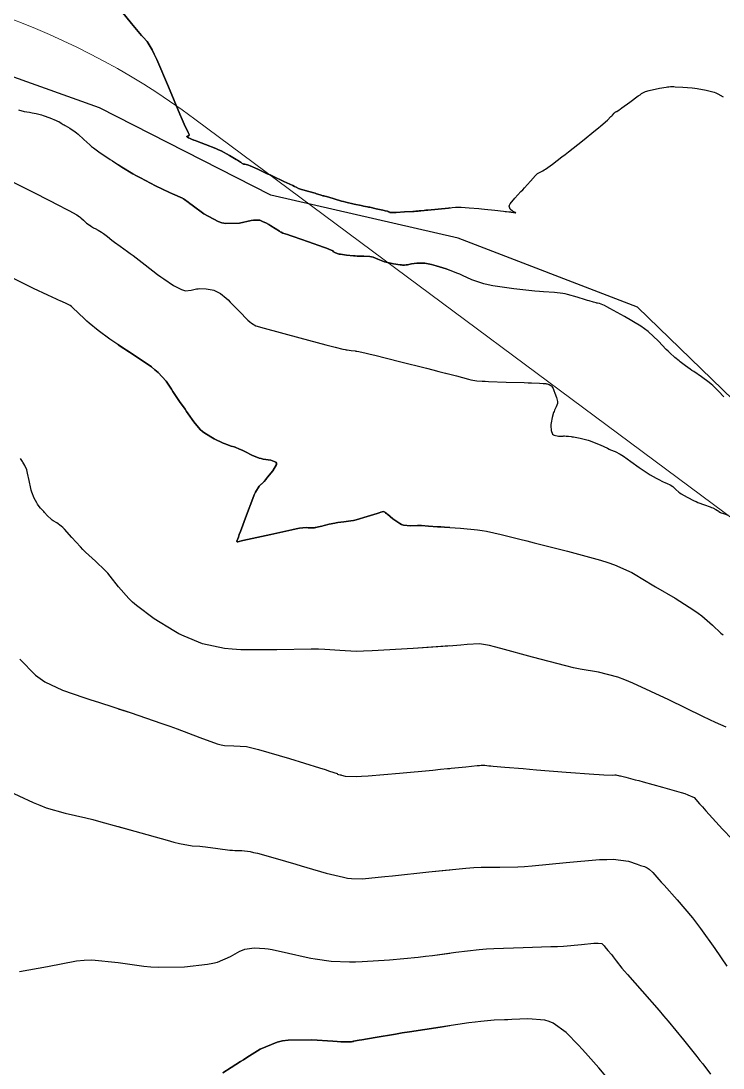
# Model space of a CAD drawing. Header units: metres. Extents: x 837477 to 838477, y 1189014 to 1191014.
# Drawn here: x 837810.2 to 837916.1, y 1190054.8 to 1190212.8 of the extents above; entities that cross this region are included whole.
import ezdxf

# ---------------------------------------------------------------- set-up
doc = ezdxf.new("R2010")
doc.units = ezdxf.units.M
doc.header["$LTSCALE"] = 0.3
doc.layers.add('COTAS 10', color=1, linetype='Continuous')
doc.layers.add('LINEA_DE_CEROS', color=61, linetype='Continuous')
doc.layers.add('Linea_Tendencia', color=51, linetype='Continuous', lineweight=20)

msp = doc.modelspace()

# ---------------------------------------------------------------- linework, layer by layer
at = {"layer": 'COTAS 10'}
for points, elevation in [([(837874.923, 1190184.603), (837874.713, 1190184.58), (837873.162, 1190184.421), (837871.612, 1190184.27), (837871.301, 1190184.24), (837871.042, 1190184.216), (837870.536, 1190184.175), (837870.377, 1190184.166), (837870.336, 1190184.162), (837870.297, 1190184.158), (837870.169, 1190184.138), (837869.779, 1190184.101), (837869.575, 1190184.087), (837869.33, 1190184.07), (837868.096, 1190183.995), (837866.86, 1190183.928), (837866.613, 1190183.916), (837866.408, 1190183.908), (837866.011, 1190183.906), (837865.893, 1190183.931), (837865.863, 1190183.939), (837865.835, 1190183.949), (837865.742, 1190183.99), (837865.656, 1190184.035), (837865.631, 1190184.047), (837865.605, 1190184.059), (837865.51, 1190184.1), (837865.195, 1190184.184), (837865.031, 1190184.223), (837864.834, 1190184.268), (837863.844, 1190184.49), (837862.863, 1190184.702), (837862.67, 1190184.742), (837862.513, 1190184.774), (837862.232, 1190184.821), (837861.93, 1190184.872), (837861.76, 1190184.907), (837861.552, 1190184.95), (837860.486, 1190185.18), (837859.231, 1190185.475), (837858.904, 1190185.56), (837858.585, 1190185.645), (837857.505, 1190185.965), (837856.661, 1190186.229), (837856.492, 1190186.279), (837856.349, 1190186.32), (837856.066, 1190186.385), (837855.918, 1190186.408), (837855.861, 1190186.422), (837855.798, 1190186.44), (837855.512, 1190186.532), (837855.027, 1190186.686), (837854.837, 1190186.742), (837854.624, 1190186.805), (837853.655, 1190187.079), (837852.736, 1190187.341), (837852.554, 1190187.395), (837852.404, 1190187.442), (837852.124, 1190187.542), (837851.734, 1190187.735), (837851.513, 1190187.84), (837851.244, 1190187.967), (837849.868, 1190188.611), (837848.236, 1190189.372), (837847.806, 1190189.572), (837847.386, 1190189.769), (837845.946, 1190190.442), (837844.809, 1190190.954), (837844.58, 1190191.049), (837844.387, 1190191.123), (837844.001, 1190191.222), (837843.856, 1190191.216), (837843.815, 1190191.224), (837843.774, 1190191.237), (837843.625, 1190191.319), (837843.492, 1190191.418), (837843.461, 1190191.442), (837843.432, 1190191.464), (837843.351, 1190191.529), (837843.061, 1190191.711), (837842.901, 1190191.808), (837842.706, 1190191.924), (837841.715, 1190192.507), (837840.42, 1190193.197), (837840.034, 1190193.381), (837839.635, 1190193.561), (837838.094, 1190194.183), (837836.784, 1190194.669), (837836.532, 1190194.763), (837836.326, 1190194.84), (837835.981, 1190194.969), (837835.888, 1190195.012), (837835.841, 1190195.034), (837835.785, 1190195.06), (837835.508, 1190195.189), (837835.291, 1190195.324), (837835.274, 1190195.354), (837835.274, 1190195.381), (837835.428, 1190195.449), (837835.599, 1190195.558), (837835.611, 1190195.611), (837835.607, 1190195.673), (837835.464, 1190195.977), (837834.859, 1190197.259), (837834.564, 1190197.937), (837834.214, 1190198.755), (837832.487, 1190202.877), (837830.727, 1190206.992), (837830.355, 1190207.806), (837830.033, 1190208.479), (837829.288, 1190209.732), (837828.667, 1190210.35), (837828.423, 1190210.622), (837828.148, 1190210.938), (837826.893, 1190212.443), (837825.409, 1190214.275)], 1700), ([(837825.409, 1190214.275), (837826.893, 1190212.443), (837828.148, 1190210.938), (837828.423, 1190210.622), (837828.667, 1190210.35), (837829.288, 1190209.732), (837830.033, 1190208.479), (837830.355, 1190207.806), (837830.727, 1190206.992), (837832.487, 1190202.877), (837834.214, 1190198.755), (837834.564, 1190197.937), (837834.859, 1190197.259), (837835.464, 1190195.977), (837835.607, 1190195.673), (837835.611, 1190195.611), (837835.599, 1190195.558), (837835.428, 1190195.449), (837835.274, 1190195.381), (837835.274, 1190195.354), (837835.291, 1190195.324), (837835.508, 1190195.189), (837835.785, 1190195.06), (837835.841, 1190195.034), (837835.888, 1190195.012), (837835.981, 1190194.969), (837836.326, 1190194.84), (837836.532, 1190194.763), (837836.784, 1190194.669), (837838.094, 1190194.183), (837839.635, 1190193.561), (837840.034, 1190193.381), (837840.42, 1190193.197), (837841.715, 1190192.507), (837842.706, 1190191.924), (837842.901, 1190191.808), (837843.061, 1190191.711), (837843.351, 1190191.529), (837843.432, 1190191.464), (837843.461, 1190191.442), (837843.492, 1190191.418), (837843.625, 1190191.319), (837843.774, 1190191.237), (837843.815, 1190191.224), (837843.856, 1190191.216), (837844.001, 1190191.222), (837844.387, 1190191.123), (837844.58, 1190191.049), (837844.809, 1190190.954), (837845.946, 1190190.442), (837847.386, 1190189.769), (837847.806, 1190189.572), (837848.236, 1190189.372), (837849.868, 1190188.611), (837851.244, 1190187.967), (837851.513, 1190187.84), (837851.734, 1190187.735), (837852.124, 1190187.542), (837852.404, 1190187.442), (837852.554, 1190187.395), (837852.736, 1190187.341), (837853.655, 1190187.079), (837854.624, 1190186.805), (837854.837, 1190186.742), (837855.027, 1190186.686), (837855.512, 1190186.532), (837855.798, 1190186.44), (837855.861, 1190186.422), (837855.918, 1190186.408), (837856.066, 1190186.385), (837856.349, 1190186.32), (837856.492, 1190186.279), (837856.661, 1190186.229), (837857.505, 1190185.965), (837858.585, 1190185.645), (837858.904, 1190185.56), (837859.231, 1190185.475), (837860.486, 1190185.18), (837861.552, 1190184.95), (837861.76, 1190184.907), (837861.93, 1190184.872), (837862.232, 1190184.821), (837862.513, 1190184.774), (837862.67, 1190184.742), (837862.863, 1190184.702), (837863.844, 1190184.49), (837864.834, 1190184.268), (837865.031, 1190184.223), (837865.195, 1190184.184), (837865.51, 1190184.1), (837865.605, 1190184.059), (837865.631, 1190184.047), (837865.656, 1190184.035), (837865.742, 1190183.99), (837865.835, 1190183.949), (837865.863, 1190183.939), (837865.893, 1190183.931), (837866.011, 1190183.906), (837866.408, 1190183.908), (837866.613, 1190183.916), (837866.86, 1190183.928), (837868.096, 1190183.995), (837869.33, 1190184.07), (837869.575, 1190184.087), (837869.779, 1190184.101), (837870.169, 1190184.138), (837870.297, 1190184.158), (837870.336, 1190184.162), (837870.377, 1190184.166), (837870.536, 1190184.175), (837871.042, 1190184.216), (837871.301, 1190184.24), (837871.612, 1190184.27), (837873.162, 1190184.421), (837874.713, 1190184.58), (837875.024, 1190184.614), (837875.284, 1190184.643), (837875.794, 1190184.713), (837876.214, 1190184.725), (837876.416, 1190184.719), (837876.656, 1190184.707), (837877.835, 1190184.63), (837879.298, 1190184.509), (837879.717, 1190184.47), (837880.142, 1190184.429), (837881.726, 1190184.261), (837883.037, 1190184.113), (837883.29, 1190184.084), (837883.494, 1190184.061), (837883.834, 1190184.022), (837883.863, 1190184.018), (837883.881, 1190184.016), (837883.918, 1190184.014), (837884.035, 1190183.998), (837884.096, 1190183.989), (837884.168, 1190183.978), (837884.528, 1190183.921), (837884.839, 1190183.874), (837884.88, 1190183.87), (837884.901, 1190183.87), (837884.815, 1190183.899), (837884.563, 1190184.007), (837884.48, 1190184.056), (837884.39, 1190184.114), (837884.02, 1190184.392), (837883.878, 1190184.852), (837883.934, 1190185.024), (837884.03, 1190185.215), (837884.721, 1190186.066), (837885.666, 1190187.058), (837885.924, 1190187.337), (837886.18, 1190187.618), (837887.09, 1190188.651), (837887.858, 1190189.498), (837888.025, 1190189.661), (837888.172, 1190189.793), (837888.539, 1190190.016), (837888.968, 1190190.213), (837889.155, 1190190.33), (837889.372, 1190190.473), (837890.399, 1190191.216), (837891.835, 1190192.312), (837892.308, 1190192.679), (837892.815, 1190193.073), (837894.92, 1190194.722), (837896.911, 1190196.315), (837897.347, 1190196.673), (837897.731, 1190196.995), (837898.701, 1190197.858), (837899.244, 1190198.396), (837899.359, 1190198.514), (837899.46, 1190198.617), (837899.698, 1190198.877), (837899.825, 1190199.019), (837899.855, 1190199.048), (837899.883, 1190199.073), (837899.968, 1190199.124), (837900.035, 1190199.143), (837900.053, 1190199.147), (837900.07, 1190199.151), (837900.126, 1190199.159), (837900.458, 1190199.38), (837900.649, 1190199.517), (837900.882, 1190199.687), (837902.084, 1190200.578), (837903.347, 1190201.497), (837903.62, 1190201.685), (837903.86, 1190201.845), (837904.448, 1190202.181), (837904.996, 1190202.343), (837905.21, 1190202.393), (837905.451, 1190202.445), (837906.548, 1190202.649), (837907.58, 1190202.824), (837907.781, 1190202.857), (837907.945, 1190202.884), (837908.229, 1190202.926), (837908.542, 1190202.912), (837908.724, 1190202.903), (837908.947, 1190202.893), (837910.095, 1190202.837), (837911.493, 1190202.727), (837911.873, 1190202.681), (837912.25, 1190202.63), (837913.587, 1190202.39), (837914.782, 1190202.062), (837915.069, 1190201.954), (837915.337, 1190201.839), (837916.15, 1190201.363)], 1700), ([(837809.858, 1190199.411), (837810.716, 1190199.172), (837811.545, 1190199.035), (837811.746, 1190199.001), (837811.935, 1190198.969), (837812.515, 1190198.867), (837813.14, 1190198.706), (837813.357, 1190198.637), (837813.594, 1190198.557), (837814.612, 1190198.18), (837815.569, 1190197.79), (837815.768, 1190197.703), (837815.939, 1190197.624), (837816.317, 1190197.412), (837816.629, 1190197.198), (837816.758, 1190197.117), (837816.905, 1190197.027), (837817.589, 1190196.626), (837818.405, 1190196.087), (837818.635, 1190195.91), (837818.867, 1190195.722), (837819.722, 1190194.944), (837820.628, 1190194.116), (837820.892, 1190193.895), (837821.162, 1190193.679), (837822.187, 1190192.93), (837823.335, 1190192.157), (837823.682, 1190191.925), (837824.042, 1190191.685), (837825.449, 1190190.754), (837827.139, 1190189.728), (837827.677, 1190189.428), (837828.246, 1190189.121), (837830.556, 1190187.957), (837832.649, 1190186.953), (837833.082, 1190186.748), (837833.452, 1190186.574), (837834.255, 1190186.207), (837834.593, 1190186.056), (837834.669, 1190186.018), (837834.737, 1190185.981), (837834.918, 1190185.862), (837835.444, 1190185.466), (837835.729, 1190185.254), (837836.075, 1190184.998), (837837.83, 1190183.706), (837839.965, 1190182.532), (837840.551, 1190182.35), (837841.134, 1190182.23), (837843.219, 1190182.316), (837844.946, 1190182.681), (837845.302, 1190182.738), (837845.606, 1190182.776), (837846.265, 1190182.753), (837846.595, 1190182.599), (837846.691, 1190182.554), (837846.79, 1190182.508), (837847.163, 1190182.334), (837847.618, 1190182.095), (837847.768, 1190182.008), (837847.928, 1190181.911), (837848.591, 1190181.489), (837849.216, 1190181.092), (837849.351, 1190181.011), (837849.471, 1190180.944), (837849.766, 1190180.807), (837850.468, 1190180.574), (837850.843, 1190180.445), (837851.298, 1190180.289), (837853.593, 1190179.494), (837855.867, 1190178.688), (837856.308, 1190178.525), (837856.666, 1190178.388), (837857.277, 1190178.111), (837857.387, 1190177.999), (837857.429, 1190177.966), (837857.476, 1190177.932), (837857.689, 1190177.806), (837858.091, 1190177.675), (837858.258, 1190177.64), (837858.449, 1190177.604), (837859.338, 1190177.477), (837860.376, 1190177.378), (837860.66, 1190177.36), (837860.943, 1190177.346), (837861.955, 1190177.329), (837862.889, 1190177.265), (837863.124, 1190177.222), (837863.348, 1190177.167), (837864.069, 1190176.877), (837864.832, 1190176.55), (837865.082, 1190176.472), (837865.348, 1190176.399), (837866.45, 1190176.183), (837867.442, 1190176.038), (837867.638, 1190176.011), (837867.801, 1190175.99), (837868.109, 1190175.958), (837868.326, 1190175.992), (837868.432, 1190176.011), (837868.557, 1190176.035), (837869.175, 1190176.157), (837869.938, 1190176.263), (837870.154, 1190176.276), (837870.373, 1190176.283), (837871.183, 1190176.25), (837872.175, 1190176.072), (837872.509, 1190175.986), (837872.869, 1190175.886), (837874.381, 1190175.393), (837874.923, 1190175.188)], 1710), ([(837916.242, 1190156.101), (837915.44, 1190156.934), (837914.618, 1190157.789), (837914.35, 1190158.026), (837914.063, 1190158.264), (837912.878, 1190159.121), (837911.716, 1190159.899), (837911.443, 1190160.086), (837911.192, 1190160.26), (837910.461, 1190160.786), (837909.859, 1190161.247), (837909.689, 1190161.38), (837909.518, 1190161.515), (837908.886, 1190162.025), (837908.117, 1190162.727), (837907.859, 1190162.983), (837907.582, 1190163.266), (837906.416, 1190164.511), (837904.844, 1190165.947), (837904.311, 1190166.349), (837903.735, 1190166.754), (837901.3, 1190168.236), (837899.065, 1190169.444), (837898.616, 1190169.676), (837898.239, 1190169.864), (837897.492, 1190170.175), (837897.189, 1190170.218), (837897.093, 1190170.238), (837896.991, 1190170.261), (837896.58, 1190170.37), (837895.932, 1190170.571), (837895.68, 1190170.651), (837895.398, 1190170.742), (837894.117, 1190171.157), (837892.694, 1190171.555), (837892.321, 1190171.635), (837891.958, 1190171.701), (837890.722, 1190171.828), (837889.07, 1190171.939), (837888.444, 1190171.994), (837887.745, 1190172.061), (837884.611, 1190172.391), (837881.441, 1190172.845), (837880.718, 1190172.991), (837880.064, 1190173.144), (837878.263, 1190173.768), (837876.84, 1190174.43), (837876.424, 1190174.607), (837875.998, 1190174.782), (837874.381, 1190175.393), (837872.869, 1190175.886), (837872.509, 1190175.986), (837872.175, 1190176.072), (837871.183, 1190176.25), (837870.373, 1190176.283), (837870.154, 1190176.276), (837869.938, 1190176.263), (837869.175, 1190176.157), (837868.557, 1190176.035), (837868.432, 1190176.011), (837868.326, 1190175.992), (837868.109, 1190175.958), (837867.801, 1190175.99), (837867.638, 1190176.011), (837867.442, 1190176.038), (837866.45, 1190176.183), (837865.348, 1190176.399), (837865.082, 1190176.472), (837864.832, 1190176.55), (837864.069, 1190176.877), (837863.348, 1190177.167), (837863.124, 1190177.222), (837862.889, 1190177.265), (837861.955, 1190177.329), (837860.943, 1190177.346), (837860.66, 1190177.36), (837860.376, 1190177.378), (837859.338, 1190177.477), (837858.449, 1190177.604), (837858.258, 1190177.64), (837858.091, 1190177.675), (837857.689, 1190177.806), (837857.476, 1190177.932), (837857.429, 1190177.966), (837857.387, 1190177.999), (837857.277, 1190178.111), (837856.666, 1190178.388), (837856.308, 1190178.525), (837855.867, 1190178.688), (837853.593, 1190179.494), (837851.298, 1190180.289), (837850.843, 1190180.445), (837850.468, 1190180.574), (837849.766, 1190180.807), (837849.471, 1190180.944), (837849.351, 1190181.011), (837849.216, 1190181.092), (837848.591, 1190181.489), (837847.928, 1190181.911), (837847.768, 1190182.008), (837847.618, 1190182.095), (837847.163, 1190182.334), (837846.79, 1190182.508), (837846.691, 1190182.554), (837846.595, 1190182.599), (837846.265, 1190182.753), (837845.606, 1190182.776), (837845.302, 1190182.738), (837844.946, 1190182.681), (837843.219, 1190182.316), (837841.134, 1190182.23), (837840.551, 1190182.35), (837839.965, 1190182.532), (837837.83, 1190183.706), (837836.075, 1190184.998), (837835.729, 1190185.254), (837835.444, 1190185.466), (837834.918, 1190185.862), (837834.737, 1190185.981), (837834.669, 1190186.018), (837834.593, 1190186.056), (837834.255, 1190186.207), (837833.452, 1190186.574), (837833.082, 1190186.748), (837832.649, 1190186.953), (837830.556, 1190187.957), (837828.246, 1190189.121), (837827.677, 1190189.428), (837827.139, 1190189.728), (837825.449, 1190190.754), (837824.923, 1190191.102)], 1710), ([(837808.585, 1190188.733), (837812.371, 1190186.816), (837816.108, 1190184.902), (837816.855, 1190184.516), (837817.478, 1190184.192), (837818.687, 1190183.542), (837819.077, 1190183.275), (837819.184, 1190183.193), (837819.289, 1190183.107), (837819.665, 1190182.766), (837819.997, 1190182.448), (837820.076, 1190182.378), (837820.149, 1190182.314), (837820.363, 1190182.146), (837820.553, 1190182.018), (837820.611, 1190181.979), (837820.671, 1190181.939), (837820.904, 1190181.785), (837821.204, 1190181.605), (837821.306, 1190181.55), (837821.416, 1190181.491), (837821.879, 1190181.26), (837822.407, 1190180.959), (837822.557, 1190180.857), (837822.71, 1190180.747), (837823.277, 1190180.284), (837823.922, 1190179.749), (837824.125, 1190179.595), (837824.338, 1190179.437), (837825.191, 1190178.842), (837826.327, 1190178.036), (837826.718, 1190177.745), (837827.142, 1190177.424), (837828.95, 1190176.021), (837830.839, 1190174.572), (837831.315, 1190174.223), (837831.77, 1190173.896), (837833.244, 1190172.904), (837834.469, 1190172.277), (837834.769, 1190172.181), (837835.05, 1190172.118), (837835.923, 1190172.171), (837836.728, 1190172.373), (837836.966, 1190172.405), (837837.212, 1190172.426), (837838.156, 1190172.414), (837839.09, 1190172.255), (837839.329, 1190172.183), (837839.559, 1190172.098), (837840.32, 1190171.694), (837841.187, 1190170.988), (837841.483, 1190170.714), (837841.805, 1190170.406), (837843.171, 1190169.009), (837844.48, 1190167.684), (837844.765, 1190167.422), (837845.017, 1190167.205), (837845.65, 1190166.799), (837846.926, 1190166.458), (837852.326, 1190165.014), (837856.25, 1190163.967), (837857.022, 1190163.762), (837857.658, 1190163.593), (837858.816, 1190163.292), (837859.166, 1190163.225), (837859.292, 1190163.205), (837859.43, 1190163.184), (837860.034, 1190163.102), (837860.632, 1190163.025), (837860.767, 1190163.007), (837860.888, 1190162.99), (837861.214, 1190162.942), (837862.296, 1190162.69), (837862.894, 1190162.544), (837863.621, 1190162.366), (837867.324, 1190161.447), (837871.41, 1190160.42), (837872.378, 1190160.174), (837873.275, 1190159.944), (837874.923, 1190159.512)], 1720), ([(837824.923, 1190179.029), (837825.191, 1190178.842), (837826.327, 1190178.036), (837826.718, 1190177.745), (837827.142, 1190177.424), (837828.95, 1190176.021), (837830.839, 1190174.572), (837831.315, 1190174.223), (837831.77, 1190173.896), (837833.244, 1190172.904), (837834.469, 1190172.277), (837834.769, 1190172.181), (837835.05, 1190172.118), (837835.923, 1190172.171), (837836.728, 1190172.373), (837836.966, 1190172.405), (837837.212, 1190172.426), (837838.156, 1190172.414), (837839.09, 1190172.255), (837839.329, 1190172.183), (837839.559, 1190172.098), (837840.32, 1190171.694), (837841.187, 1190170.988), (837841.483, 1190170.714), (837841.805, 1190170.406), (837843.171, 1190169.009), (837844.48, 1190167.684), (837844.765, 1190167.422), (837845.017, 1190167.205), (837845.65, 1190166.799), (837846.926, 1190166.458), (837852.326, 1190165.014), (837856.25, 1190163.967), (837857.022, 1190163.762), (837857.658, 1190163.593), (837858.816, 1190163.292), (837859.166, 1190163.225), (837859.292, 1190163.205), (837859.43, 1190163.184), (837860.034, 1190163.102), (837860.632, 1190163.025), (837860.767, 1190163.007), (837860.888, 1190162.99), (837861.214, 1190162.942), (837862.296, 1190162.69), (837862.894, 1190162.544), (837863.621, 1190162.366), (837867.324, 1190161.447), (837871.41, 1190160.42), (837872.378, 1190160.174), (837873.275, 1190159.944), (837875.927, 1190159.249), (837877.73, 1190158.775), (837878.093, 1190158.685), (837878.396, 1190158.611), (837878.999, 1190158.492), (837879.807, 1190158.465), (837880.24, 1190158.45), (837880.764, 1190158.432), (837883.413, 1190158.336), (837886.159, 1190158.238), (837886.744, 1190158.217), (837887.253, 1190158.199), (837888.458, 1190158.156), (837889.036, 1190158.134), (837889.15, 1190158.129), (837889.243, 1190158.124), (837889.412, 1190158.109), (837889.509, 1190158.08), (837889.557, 1190158.066), (837889.613, 1190158.049), (837889.893, 1190157.966), (837890.192, 1190157.812), (837890.26, 1190157.75), (837890.322, 1190157.68), (837890.496, 1190157.358), (837890.655, 1190156.922), (837890.709, 1190156.781), (837890.766, 1190156.631), (837891.008, 1190156.013), (837891.168, 1190155.383), (837891.175, 1190155.225), (837891.165, 1190155.074), (837890.99, 1190154.589), (837890.723, 1190154.072), (837890.654, 1190153.901), (837890.587, 1190153.719), (837890.364, 1190152.961), (837890.213, 1190152.155), (837890.192, 1190151.942), (837890.18, 1190151.734), (837890.211, 1190151.021), (837890.439, 1190150.476), (837890.551, 1190150.373), (837890.685, 1190150.292), (837891.347, 1190150.174), (837892.007, 1190150.188), (837892.14, 1190150.19), (837892.251, 1190150.191), (837892.473, 1190150.187), (837892.577, 1190150.178), (837892.614, 1190150.176), (837892.655, 1190150.174), (837892.831, 1190150.168), (837893.223, 1190150.116), (837893.4, 1190150.085), (837893.606, 1190150.048), (837894.595, 1190149.854), (837895.778, 1190149.551), (837896.106, 1190149.445), (837896.434, 1190149.329), (837897.622, 1190148.832), (837898.694, 1190148.339), (837898.948, 1190148.225), (837899.185, 1190148.122), (837899.889, 1190147.831), (837900.609, 1190147.464), (837900.855, 1190147.312), (837901.122, 1190147.137), (837902.255, 1190146.326), (837903.469, 1190145.443), (837903.787, 1190145.224), (837904.097, 1190145.016), (837905.15, 1190144.355), (837906.045, 1190143.84), (837906.256, 1190143.724), (837906.45, 1190143.619), (837907.018, 1190143.337), (837907.474, 1190143.128), (837907.597, 1190143.07), (837907.72, 1190143.011), (837908.154, 1190142.799), (837908.549, 1190142.563), (837908.647, 1190142.49), (837908.74, 1190142.414), (837909.034, 1190142.11), (837909.454, 1190141.734), (837909.627, 1190141.613), (837909.823, 1190141.484), (837910.733, 1190140.955), (837911.786, 1190140.426), (837912.071, 1190140.297), (837912.354, 1190140.176), (837913.357, 1190139.8), (837914.215, 1190139.497), (837914.408, 1190139.422), (837914.581, 1190139.35), (837915.044, 1190139.123), (837915.319, 1190138.948), (837915.374, 1190138.909), (837915.42, 1190138.874), (837915.507, 1190138.782), (837915.74, 1190138.657), (837915.877, 1190138.601), (837916.045, 1190138.536), (837916.915, 1190138.222)], 1720), ([(837874.923, 1190136.371), (837874.136, 1190136.425), (837873.587, 1190136.464), (837873.089, 1190136.5), (837871.703, 1190136.608), (837870.642, 1190136.667), (837870.349, 1190136.672), (837870.056, 1190136.672), (837869.001, 1190136.632), (837867.954, 1190136.747), (837867.666, 1190136.846), (837867.38, 1190136.972), (837866.355, 1190137.67), (837865.52, 1190138.382), (837865.353, 1190138.517), (837865.215, 1190138.626), (837864.948, 1190138.799), (837864.515, 1190138.683), (837864.271, 1190138.61), (837863.975, 1190138.519), (837862.457, 1190138.044), (837860.781, 1190137.557), (837860.384, 1190137.46), (837860.016, 1190137.378), (837858.93, 1190137.218), (837858.049, 1190137.133), (837857.809, 1190137.099), (837857.572, 1190137.06), (837856.731, 1190136.879), (837855.985, 1190136.689), (837855.641, 1190136.601), (837855.145, 1190136.474), (837854.734, 1190136.385), (837854.622, 1190136.366), (837854.511, 1190136.35), (837854.117, 1190136.313), (837853.75, 1190136.311), (837853.655, 1190136.316), (837853.564, 1190136.325), (837853.261, 1190136.376), (837852.273, 1190136.261), (837851.749, 1190136.164), (837851.117, 1190136.039), (837847.931, 1190135.352), (837843.719, 1190134.41), (837842.95, 1190134.238), (837842.942, 1190134.236), (837842.94, 1190134.235), (837842.938, 1190134.235), (837842.931, 1190134.232), (837842.923, 1190134.23), (837842.911, 1190134.23), (837842.896, 1190134.232), (837842.89, 1190134.234), (837842.883, 1190134.236), (837842.848, 1190134.244), (837842.818, 1190134.26), (837842.813, 1190134.267), (837842.809, 1190134.274), (837842.809, 1190134.308), (837843.034, 1190134.938), (837843.172, 1190135.321), (837843.344, 1190135.794), (837844.239, 1190138.255), (837845.209, 1190140.779), (837845.428, 1190141.292), (837845.625, 1190141.724), (837846.158, 1190142.614), (837846.488, 1190142.919), (837846.557, 1190142.982), (837846.616, 1190143.036), (837846.751, 1190143.155), (837846.821, 1190143.218), (837846.84, 1190143.236), (837846.858, 1190143.255), (837846.923, 1190143.325), (837847.162, 1190143.617), (837847.29, 1190143.775), (837847.444, 1190143.966), (837848.227, 1190144.935), (837848.767, 1190145.904), (837848.769, 1190146.095), (837848.707, 1190146.252), (837847.95, 1190146.54), (837846.795, 1190146.7), (837846.482, 1190146.777), (837846.171, 1190146.869), (837845.076, 1190147.316), (837844.12, 1190147.791), (837843.898, 1190147.899), (837843.694, 1190147.997), (837843.112, 1190148.268), (837842.655, 1190148.453), (837842.531, 1190148.497), (837842.407, 1190148.538), (837841.966, 1190148.658), (837841.307, 1190148.888), (837841.045, 1190148.998), (837840.749, 1190149.128), (837839.392, 1190149.762), (837837.955, 1190150.62), (837837.607, 1190150.89), (837837.282, 1190151.175), (837836.291, 1190152.321), (837835.451, 1190153.548), (837835.221, 1190153.883), (837834.993, 1190154.217), (837834.177, 1190155.406), (837833.372, 1190156.589), (837833.149, 1190156.919), (837832.927, 1190157.25), (837832.126, 1190158.454), (837830.924, 1190159.781), (837830.448, 1190160.19), (837829.911, 1190160.616), (837827.455, 1190162.306), (837824.863, 1190163.988), (837824.241, 1190164.41), (837823.659, 1190164.813), (837821.902, 1190166.111), (837820.533, 1190167.231), (837820.196, 1190167.523), (837819.878, 1190167.806), (837818.884, 1190168.76), (837818.059, 1190169.535), (837817.847, 1190169.705), (837817.643, 1190169.855), (837816.97, 1190170.239), (837816.175, 1190170.579), (837815.895, 1190170.702), (837815.59, 1190170.839), (837814.269, 1190171.436), (837812.154, 1190172.441), (837811.347, 1190172.833), (837810.444, 1190173.275), (837806.385, 1190175.285)], 1730), ([(837824.923, 1190163.949), (837827.455, 1190162.306), (837829.911, 1190160.616), (837830.448, 1190160.19), (837830.924, 1190159.781), (837832.126, 1190158.454), (837832.927, 1190157.25), (837833.149, 1190156.919), (837833.372, 1190156.589), (837834.177, 1190155.406), (837834.993, 1190154.217), (837835.221, 1190153.883), (837835.451, 1190153.548), (837836.291, 1190152.321), (837837.282, 1190151.175), (837837.607, 1190150.89), (837837.955, 1190150.62), (837839.392, 1190149.762), (837840.749, 1190149.128), (837841.045, 1190148.998), (837841.307, 1190148.888), (837841.966, 1190148.658), (837842.407, 1190148.538), (837842.531, 1190148.497), (837842.655, 1190148.453), (837843.112, 1190148.268), (837843.694, 1190147.997), (837843.898, 1190147.899), (837844.12, 1190147.791), (837845.076, 1190147.316), (837846.171, 1190146.869), (837846.482, 1190146.777), (837846.795, 1190146.7), (837847.95, 1190146.54), (837848.707, 1190146.252), (837848.769, 1190146.095), (837848.767, 1190145.904), (837848.227, 1190144.935), (837847.444, 1190143.966), (837847.29, 1190143.775), (837847.162, 1190143.617), (837846.923, 1190143.325), (837846.858, 1190143.255), (837846.84, 1190143.236), (837846.821, 1190143.218), (837846.751, 1190143.155), (837846.616, 1190143.036), (837846.557, 1190142.982), (837846.488, 1190142.919), (837846.158, 1190142.614), (837845.625, 1190141.724), (837845.428, 1190141.292), (837845.209, 1190140.779), (837844.239, 1190138.255), (837843.344, 1190135.794), (837843.172, 1190135.321), (837843.034, 1190134.938), (837842.809, 1190134.308), (837842.809, 1190134.274), (837842.813, 1190134.267), (837842.818, 1190134.26), (837842.848, 1190134.244), (837842.883, 1190134.236), (837842.89, 1190134.234), (837842.896, 1190134.232), (837842.911, 1190134.23), (837842.923, 1190134.23), (837842.931, 1190134.232), (837842.938, 1190134.235), (837842.94, 1190134.235), (837842.942, 1190134.236), (837842.95, 1190134.238), (837843.719, 1190134.41), (837847.931, 1190135.352), (837851.117, 1190136.039), (837851.749, 1190136.164), (837852.273, 1190136.261), (837853.261, 1190136.376), (837853.564, 1190136.325), (837853.655, 1190136.316), (837853.75, 1190136.311), (837854.117, 1190136.313), (837854.511, 1190136.35), (837854.622, 1190136.366), (837854.734, 1190136.385), (837855.145, 1190136.474), (837855.641, 1190136.601), (837855.985, 1190136.689), (837856.731, 1190136.879), (837857.572, 1190137.06), (837857.809, 1190137.099), (837858.049, 1190137.133), (837858.93, 1190137.218), (837860.016, 1190137.378), (837860.384, 1190137.46), (837860.781, 1190137.557), (837862.457, 1190138.044), (837863.975, 1190138.519), (837864.271, 1190138.61), (837864.515, 1190138.683), (837864.948, 1190138.799), (837865.215, 1190138.626), (837865.353, 1190138.517), (837865.52, 1190138.382), (837866.355, 1190137.67), (837867.38, 1190136.972), (837867.666, 1190136.846), (837867.954, 1190136.747), (837869.001, 1190136.632), (837870.056, 1190136.672), (837870.349, 1190136.672), (837870.642, 1190136.667), (837871.703, 1190136.608), (837873.089, 1190136.5), (837873.587, 1190136.464), (837874.136, 1190136.425), (837876.529, 1190136.262), (837879.127, 1190136.008), (837879.804, 1190135.913), (837880.463, 1190135.806), (837882.687, 1190135.328), (837885.501, 1190134.608), (837886.531, 1190134.349), (837887.67, 1190134.063), (837892.687, 1190132.816), (837897.66, 1190131.456), (837898.771, 1190131.1), (837899.766, 1190130.752), (837902.395, 1190129.57), (837904.534, 1190128.292), (837905.22, 1190127.884), (837905.945, 1190127.453), (837908.901, 1190125.7), (837911.727, 1190123.917), (837912.371, 1190123.466), (837912.954, 1190123.035), (837914.561, 1190121.633), (837915.813, 1190120.46), (837916.173, 1190120.173)], 1730), ([(837874.923, 1190118.513), (837869.392, 1190118.118), (837863.22, 1190117.753), (837861.929, 1190117.707), (837860.82, 1190117.686), (837858.326, 1190117.808), (837856.072, 1190117.994), (837855.116, 1190118.013), (837854.014, 1190118.017), (837848.835, 1190117.915), (837843.388, 1190117.937), (837842.118, 1190118.02), (837840.952, 1190118.136), (837837.602, 1190118.833), (837834.858, 1190119.97), (837834.074, 1190120.364), (837833.28, 1190120.793), (837830.324, 1190122.625), (837827.662, 1190124.612), (837827.053, 1190125.138), (837826.5, 1190125.653), (837824.963, 1190127.428), (837823.711, 1190129.062), (837823.338, 1190129.489), (837822.953, 1190129.905), (837821.464, 1190131.316), (837819.967, 1190132.679), (837819.576, 1190133.064), (837819.196, 1190133.454), (837817.907, 1190134.889), (837816.816, 1190136.112), (837816.559, 1190136.367), (837816.322, 1190136.585), (837815.633, 1190137.071), (837815.081, 1190137.386), (837814.932, 1190137.496), (837814.784, 1190137.616), (837814.261, 1190138.132), (837813.784, 1190138.668), (837813.664, 1190138.8), (837813.55, 1190138.926), (837813.183, 1190139.321), (837812.838, 1190139.762), (837812.737, 1190139.917), (837812.634, 1190140.086), (837812.243, 1190140.813), (837811.877, 1190141.716), (837811.79, 1190141.996), (837811.71, 1190142.289), (837811.47, 1190143.454), (837811.25, 1190144.566), (837811.181, 1190144.826), (837811.109, 1190145.065), (837810.823, 1190145.753), (837810.535, 1190146.246), (837810.463, 1190146.362), (837810.394, 1190146.47), (837810.169, 1190146.785)], 1740), ([(837916.636, 1190106.237), (837914.997, 1190106.957), (837914.145, 1190107.361), (837913.122, 1190107.854), (837907.989, 1190110.375), (837902.556, 1190112.902), (837901.343, 1190113.398), (837900.256, 1190113.807), (837897.382, 1190114.549), (837894.601, 1190115.003), (837893.573, 1190115.23), (837892.433, 1190115.5), (837887.382, 1190116.841), (837882.639, 1190118.139), (837881.693, 1190118.382), (837880.907, 1190118.575), (837879.392, 1190118.851), (837877.569, 1190118.706), (837876.588, 1190118.634), (837875.4, 1190118.547), (837869.392, 1190118.118), (837863.22, 1190117.753), (837861.929, 1190117.707), (837860.82, 1190117.686), (837858.326, 1190117.808), (837856.072, 1190117.994), (837855.116, 1190118.013), (837854.014, 1190118.017), (837848.835, 1190117.915), (837843.388, 1190117.937), (837842.118, 1190118.02), (837840.952, 1190118.136), (837837.602, 1190118.833), (837834.858, 1190119.97), (837834.074, 1190120.364), (837833.28, 1190120.793), (837830.324, 1190122.625), (837827.662, 1190124.612), (837827.053, 1190125.138), (837826.5, 1190125.653), (837824.963, 1190127.428), (837824.923, 1190127.48)], 1740), ([(837810.068, 1190116.503), (837812.455, 1190114.119), (837813.146, 1190113.584), (837813.85, 1190113.103), (837816.503, 1190111.819), (837819.733, 1190110.737), (837820.802, 1190110.383), (837821.945, 1190110.006), (837826.703, 1190108.448), (837831.513, 1190106.832), (837832.69, 1190106.418), (837833.799, 1190106.017), (837837.243, 1190104.692), (837839.854, 1190103.752), (837840.438, 1190103.595), (837840.962, 1190103.482), (837842.352, 1190103.451), (837844.246, 1190103.318), (837845.088, 1190103.142), (837846.068, 1190102.906), (837850.754, 1190101.55), (837855.249, 1190100.132), (837856.109, 1190099.857), (837856.802, 1190099.632), (837857.916, 1190099.242), (837857.963, 1190099.19), (837857.984, 1190099.178), (837858.009, 1190099.167), (837858.125, 1190099.137), (837858.367, 1190099.08), (837858.47, 1190099.054), (837858.589, 1190099.022), (837859.151, 1190098.866), (837860.814, 1190098.821), (837861.627, 1190098.858), (837862.593, 1190098.917), (837867.355, 1190099.313), (837872.393, 1190099.791), (837873.533, 1190099.902), (837874.562, 1190100.003), (837874.923, 1190100.041)], 1750), ([(837824.923, 1190109.031), (837826.703, 1190108.448), (837831.513, 1190106.832), (837832.69, 1190106.418), (837833.799, 1190106.017), (837837.243, 1190104.692), (837839.854, 1190103.752), (837840.438, 1190103.595), (837840.962, 1190103.482), (837842.352, 1190103.451), (837844.246, 1190103.318), (837845.088, 1190103.142), (837846.068, 1190102.906), (837850.754, 1190101.55), (837855.249, 1190100.132), (837856.109, 1190099.857), (837856.802, 1190099.632), (837857.916, 1190099.242), (837857.963, 1190099.19), (837857.984, 1190099.178), (837858.009, 1190099.167), (837858.125, 1190099.137), (837858.367, 1190099.08), (837858.47, 1190099.054), (837858.589, 1190099.022), (837859.151, 1190098.866), (837860.814, 1190098.821), (837861.627, 1190098.858), (837862.593, 1190098.917), (837867.355, 1190099.313), (837872.393, 1190099.791), (837873.533, 1190099.902), (837874.562, 1190100.003), (837877.355, 1190100.293), (837879.056, 1190100.468), (837879.396, 1190100.497), (837879.679, 1190100.518), (837880.229, 1190100.522), (837880.801, 1190100.447), (837881.098, 1190100.417), (837881.455, 1190100.383), (837883.248, 1190100.229), (837885.996, 1190100.005), (837886.956, 1190099.928), (837888.002, 1190099.843), (837892.501, 1190099.482), (837896.651, 1190099.165), (837897.477, 1190099.108), (837898.164, 1190099.065), (837899.482, 1190099.024), (837899.828, 1190099.054), (837899.903, 1190099.057), (837899.969, 1190099.057), (837900.131, 1190099.037), (837900.4, 1190098.963), (837900.532, 1190098.929), (837900.69, 1190098.89), (837901.473, 1190098.7), (837902.901, 1190098.335), (837903.466, 1190098.186), (837904.105, 1190098.016), (837907.026, 1190097.226), (837909.823, 1190096.417), (837910.383, 1190096.234), (837910.85, 1190096.07), (837911.765, 1190095.625), (837912.614, 1190094.693), (837913.041, 1190094.221), (837913.55, 1190093.656), (837916.08, 1190090.842), (837918.991, 1190087.837)], 1750), ([(837807.769, 1190096.925), (837812.07, 1190094.9), (837813.098, 1190094.474), (837814.056, 1190094.107), (837816.925, 1190093.272), (837820, 1190092.578), (837821.087, 1190092.301), (837822.277, 1190091.987), (837827.425, 1190090.547), (837832.289, 1190089.191), (837833.299, 1190088.93), (837834.164, 1190088.719), (837836.073, 1190088.369), (837837.246, 1190088.29), (837837.647, 1190088.248), (837838.081, 1190088.199), (837839.923, 1190087.951), (837841.733, 1190087.717), (837842.146, 1190087.676), (837842.522, 1190087.646), (837843.562, 1190087.623), (837844.814, 1190087.476), (837845.324, 1190087.367), (837845.904, 1190087.228), (837848.587, 1190086.482), (837851.683, 1190085.567), (837852.523, 1190085.322), (837853.355, 1190085.08), (837856.301, 1190084.239), (837858.901, 1190083.606), (837859.516, 1190083.497), (837860.085, 1190083.415), (837861.762, 1190083.359), (837864.134, 1190083.603), (837865.143, 1190083.711), (837866.303, 1190083.837), (837871.762, 1190084.439), (837874.923, 1190084.75)], 1760), ([(837824.923, 1190091.247), (837827.425, 1190090.547), (837832.289, 1190089.191), (837833.299, 1190088.93), (837834.164, 1190088.719), (837836.073, 1190088.369), (837837.246, 1190088.29), (837837.647, 1190088.248), (837838.081, 1190088.199), (837839.923, 1190087.951), (837841.733, 1190087.717), (837842.146, 1190087.676), (837842.522, 1190087.646), (837843.562, 1190087.623), (837844.814, 1190087.476), (837845.324, 1190087.367), (837845.904, 1190087.228), (837848.587, 1190086.482), (837851.683, 1190085.567), (837852.523, 1190085.322), (837853.355, 1190085.08), (837856.301, 1190084.239), (837858.901, 1190083.606), (837859.516, 1190083.497), (837860.085, 1190083.415), (837861.762, 1190083.359), (837864.134, 1190083.603), (837865.143, 1190083.711), (837866.303, 1190083.837), (837871.762, 1190084.439), (837877.33, 1190084.986), (837878.56, 1190085.077), (837879.654, 1190085.141), (837882.479, 1190085.157), (837885.194, 1190085.165), (837886.218, 1190085.225), (837887.362, 1190085.311), (837892.479, 1190085.829), (837897.508, 1190086.274), (837898.596, 1190086.313), (837899.552, 1190086.316), (837901.906, 1190086.023), (837903.182, 1190085.579), (837903.458, 1190085.486), (837903.702, 1190085.406), (837904.302, 1190085.229), (837904.724, 1190085.032), (837904.854, 1190084.94), (837904.99, 1190084.832), (837905.531, 1190084.31), (837906.451, 1190083.296), (837906.827, 1190082.878), (837907.254, 1190082.402), (837909.234, 1190080.188), (837911.516, 1190077.481), (837912.134, 1190076.693), (837912.746, 1190075.89), (837914.908, 1190072.851), (837916.742, 1190070.18)], 1760), ([(837809.999, 1190069.411), (837814.265, 1190070.139), (837818.628, 1190071.002), (837819.791, 1190071.101), (837820.934, 1190071.14), (837824.899, 1190070.773), (837828.767, 1190070.205), (837829.849, 1190070.117), (837830.936, 1190070.059), (837834.899, 1190070.098), (837838.394, 1190070.479), (837839.185, 1190070.637), (837839.899, 1190070.817), (837841.841, 1190071.656), (837843.263, 1190072.457), (837843.65, 1190072.614), (837844.034, 1190072.742), (837845.394, 1190072.97), (837847.007, 1190072.868), (837847.549, 1190072.79), (837848.133, 1190072.689), (837850.59, 1190072.141), (837853.239, 1190071.539), (837853.944, 1190071.403), (837854.637, 1190071.281), (837857.037, 1190070.954), (837859.797, 1190070.839), (837860.717, 1190070.851), (837861.704, 1190070.882), (837865.83, 1190071.154), (837870.141, 1190071.57), (837871.244, 1190071.693), (837872.309, 1190071.819), (837874.923, 1190072.176)], 1770), ([(837824.923, 1190070.769), (837828.767, 1190070.205), (837829.849, 1190070.117), (837830.936, 1190070.059), (837834.899, 1190070.098), (837838.394, 1190070.479), (837839.185, 1190070.637), (837839.899, 1190070.817), (837841.841, 1190071.656), (837843.263, 1190072.457), (837843.65, 1190072.614), (837844.034, 1190072.742), (837845.394, 1190072.97), (837847.007, 1190072.868), (837847.549, 1190072.79), (837848.133, 1190072.689), (837850.59, 1190072.141), (837853.239, 1190071.539), (837853.944, 1190071.403), (837854.637, 1190071.281), (837857.037, 1190070.954), (837859.797, 1190070.839), (837860.717, 1190070.851), (837861.704, 1190070.882), (837865.83, 1190071.154), (837870.141, 1190071.57), (837871.244, 1190071.693), (837872.309, 1190071.819), (837875.83, 1190072.3), (837879.373, 1190072.716), (837880.452, 1190072.802), (837881.574, 1190072.875), (837885.98, 1190073.029), (837890.184, 1190073.138), (837891.178, 1190073.182), (837892.1, 1190073.232), (837894.814, 1190073.462), (837896.643, 1190073.647), (837897.005, 1190073.668), (837897.305, 1190073.676), (837897.868, 1190073.598), (837898.104, 1190073.343), (837898.197, 1190073.24), (837898.303, 1190073.123), (837898.788, 1190072.582), (837899.324, 1190071.952), (837899.462, 1190071.779), (837899.595, 1190071.607), (837900.038, 1190070.99), (837900.887, 1190069.918), (837901.276, 1190069.458), (837901.732, 1190068.928), (837903.934, 1190066.426), (837906.498, 1190063.494), (837907.183, 1190062.693), (837907.856, 1190061.896), (837910.194, 1190059.055), (837912.195, 1190056.557), (837912.656, 1190055.977), (837913.076, 1190055.444), (837914.254, 1190053.923)], 1770), ([(837899.464, 1190052.391), (837897.396, 1190054.853), (837895.406, 1190057.102), (837894.872, 1190057.687), (837894.345, 1190058.254), (837892.505, 1190060.166), (837890.527, 1190061.584), (837889.913, 1190061.841), (837889.271, 1190062.039), (837886.714, 1190062.263), (837884.262, 1190062.131), (837883.686, 1190062.104), (837883.154, 1190062.081), (837881.606, 1190062.035), (837879.59, 1190061.866), (837878.764, 1190061.766), (837877.822, 1190061.642), (837873.452, 1190061.005), (837868.835, 1190060.287), (837867.737, 1190060.113), (837866.717, 1190059.949), (837863.687, 1190059.446), (837861.658, 1190059.094), (837861.27, 1190059.025), (837860.957, 1190058.969), (837860.452, 1190058.872), (837860.415, 1190058.854), (837860.396, 1190058.848), (837860.374, 1190058.841), (837860.266, 1190058.814), (837860.08, 1190058.787), (837860.009, 1190058.781), (837859.93, 1190058.775), (837859.574, 1190058.758), (837858.485, 1190058.801), (837857.944, 1190058.834), (837857.298, 1190058.875), (837854.1, 1190059.098), (837850.55, 1190059.051), (837849.682, 1190058.922), (837848.863, 1190058.742), (837846.324, 1190057.674), (837844.309, 1190056.398), (837843.821, 1190056.086), (837843.363, 1190055.793), (837841.963, 1190054.887), (837840.693, 1190054.12)], 1780), ([(837840.693, 1190054.12), (837841.963, 1190054.887), (837843.363, 1190055.793), (837843.821, 1190056.086), (837844.309, 1190056.398), (837846.324, 1190057.674), (837848.863, 1190058.742), (837849.682, 1190058.922), (837850.55, 1190059.051), (837854.1, 1190059.098), (837857.298, 1190058.875), (837857.944, 1190058.834), (837858.485, 1190058.801), (837859.574, 1190058.758), (837859.93, 1190058.775), (837860.009, 1190058.781), (837860.08, 1190058.787), (837860.266, 1190058.814), (837860.374, 1190058.841), (837860.396, 1190058.848), (837860.415, 1190058.854), (837860.452, 1190058.872), (837860.957, 1190058.969), (837861.27, 1190059.025), (837861.658, 1190059.094), (837863.687, 1190059.446), (837866.717, 1190059.949), (837867.737, 1190060.113), (837868.835, 1190060.287), (837873.452, 1190061.005), (837874.923, 1190061.219)], 1780)]:
    msp.add_lwpolyline(points, dxfattribs=dict(at, elevation=elevation))
at = {"layer": 'LINEA_DE_CEROS'}
msp.add_lwpolyline([(838081.438, 1190220.868), (838088.84, 1190193.225), (838085.101, 1190164.467), (838086.023, 1190135.482), (838079.276, 1190107.277), (838079.07, 1190078.492), (838095.957, 1190054.916), (838068.362, 1190063.832), (838047.476, 1190083.952), (838032.784, 1190109.009), (838005.825, 1190119.695), (837978.875, 1190130.405), (837951.796, 1190140.947), (837924.067, 1190149.437), (837903.256, 1190169.634), (837876.194, 1190180.057), (837847.92, 1190186.504), (837822.087, 1190199.683), (837794.787, 1190209.464)], dxfattribs=at)
at = {"layer": 'Linea_Tendencia', "elevation": 1705.277}
msp.add_lwpolyline([(838041.852, 1190952.651), (838036.737, 1190647.812, 0.0474482), (838038.405, 1190626.479), (838092.197, 1190318.419), (838105.747, 1190240.818, -0.6778981), (837927.014, 1190130.695), (837836.473, 1190198.006, 0.7491246), (837663.366, 1190067.336), (837745.668, 1189849.791, -0.1064509), (837752.758, 1189802.746), (837723.495, 1189335.311)], format="xyb", dxfattribs=at)

doc.saveas('drawing.dxf')
